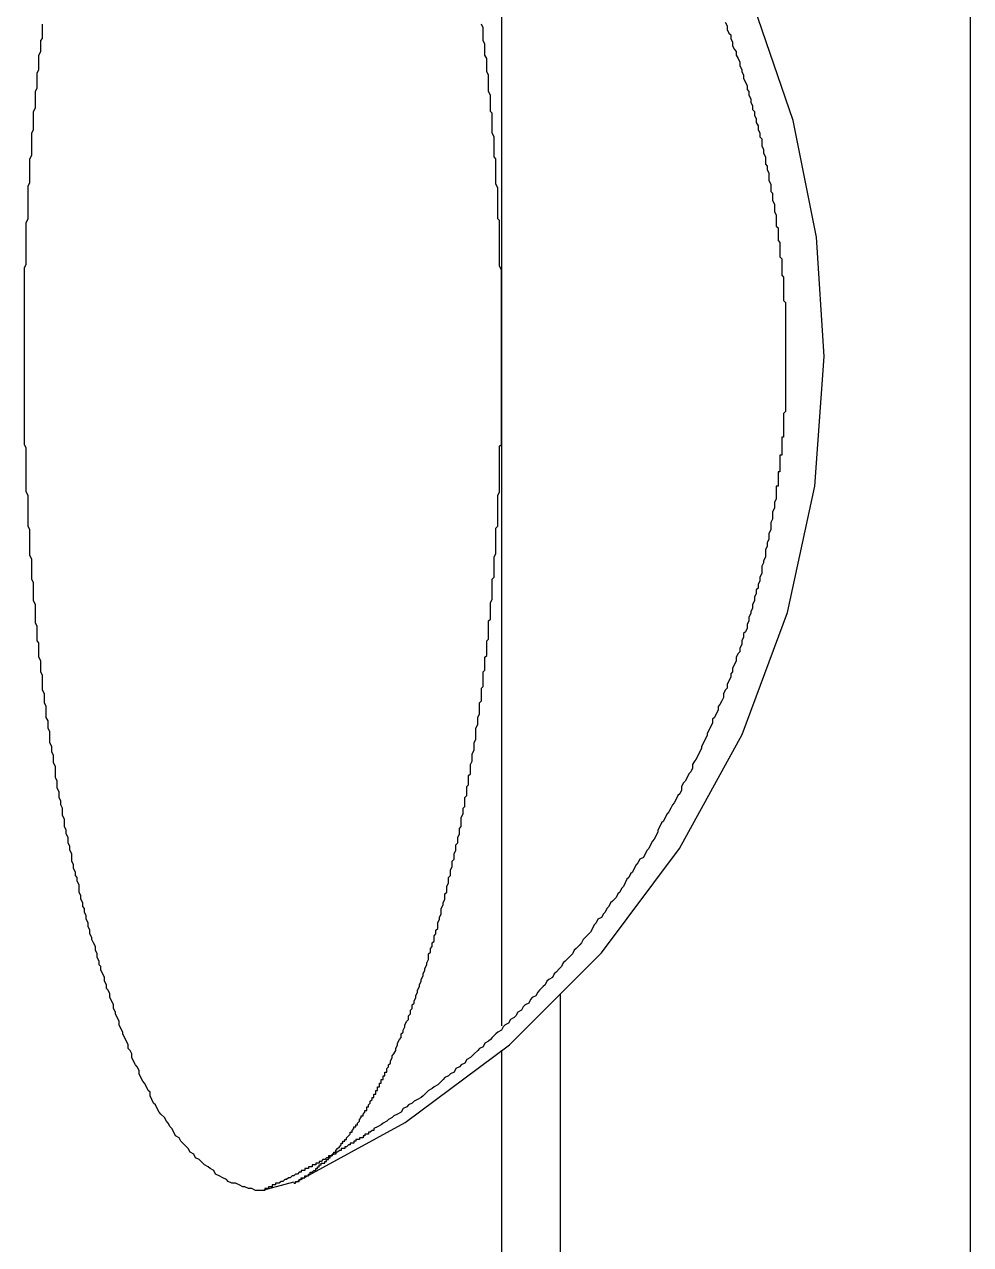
# Paper-space layout '2 DOOR PANEL LAYOUT - A1 Sheet' of a CAD drawing. Extents: x 50 to 825, y 22 to 486.
# Drawn here: x 423.4556 to 423.5232, y 322.8494 to 322.9367 of the extents above; entities that cross this region are included whole.
import ezdxf

# ---------------------------------------------------------------- set-up
doc = ezdxf.new("R2010")
doc.units = 0
doc.layers.add('N-EQPM', color=3, linetype='Continuous', lineweight=25)

psp = doc.layouts.new('2 DOOR PANEL LAYOUT - A1 Sheet')

# ---------------------------------------------------------------- linework, layer by layer
at = {"layer": 'N-EQPM', "linetype": 'Continuous'}
for p, q in [((423.523234, 322.808846), (423.523234, 323.017074)), ((423.489733, 322.865094), (423.489733, 322.960827)), ((423.512772, 322.91296), (423.512209, 322.921499)), ((423.512109, 322.903702), (423.512772, 322.91296)), ((423.493902, 322.867377), (423.493902, 322.808846)), ((423.489746, 322.355951), (423.489733, 322.863349)), ((423.474868, 322.85384), (423.482821, 322.858188)), ((423.472638, 322.85333), (423.474864, 322.853945))]:
    psp.add_line(p, q, dxfattribs=at)
for points in [[(423.512209, 322.921499), (423.51054, 322.929854), (423.507796, 322.937914), (423.504026, 322.94554), (423.499301, 322.952599), (423.493699, 322.958981), (423.487326, 322.964569), (423.480274, 322.969284)], [(423.482821, 322.858188), (423.490263, 322.863745), (423.496853, 322.870324), (423.502435, 322.877774), (423.506896, 322.885941), (423.510141, 322.894647), (423.512109, 322.903702)]]:
    psp.add_lwpolyline(points, dxfattribs=at)
at = {"layer": 'N-EQPM'}
for points in [[(423.455595, 322.912925, 0), (423.455595, 322.913185, 0), (423.455595, 322.913446, 0), (423.455595, 322.913706, 0), (423.455595, 322.913966, 0), (423.455595, 322.914226, 0), (423.455595, 322.914487, 0), (423.455595, 322.914747, 0), (423.455595, 322.915007, 0), (423.455595, 322.915268, 0), (423.455595, 322.915528, 0), (423.455595, 322.915788, 0), (423.455595, 322.916048, 0), (423.455595, 322.916309, 0), (423.455595, 322.916569, 0), (423.455595, 322.916829, 0), (423.455595, 322.916959, 0), (423.455595, 322.91722, 0), (423.455595, 322.91748, 0), (423.455595, 322.91774, 0), (423.455595, 322.918001, 0), (423.455595, 322.918261, 0), (423.455595, 322.918521, 0), (423.455595, 322.918781, 0), (423.455595, 322.919042, 0), (423.455595, 322.919302, 0), (423.455725, 322.919562, 0), (423.455725, 322.919823, 0), (423.455725, 322.920083, 0), (423.455725, 322.920343, 0), (423.455725, 322.920603, 0), (423.455725, 322.920864, 0), (423.455725, 322.921124, 0), (423.455725, 322.921384, 0), (423.455725, 322.921645, 0), (423.455725, 322.921905, 0), (423.455725, 322.922035, 0), (423.455725, 322.922295, 0), (423.455725, 322.922556, 0), (423.455856, 322.922816, 0), (423.455856, 322.923076, 0), (423.455856, 322.923336, 0), (423.455856, 322.923597, 0), (423.455856, 322.923857, 0), (423.455856, 322.924117, 0), (423.455856, 322.924378, 0), (423.455856, 322.924638, 0), (423.455856, 322.924898, 0), (423.455856, 322.925158, 0), (423.455986, 322.925419, 0), (423.455986, 322.925679, 0), (423.455986, 322.925939, 0), (423.455986, 322.9262, 0), (423.455986, 322.92646, 0), (423.455986, 322.92672, 0), (423.455986, 322.92685, 0), (423.455986, 322.927111, 0), (423.456116, 322.927371, 0), (423.456116, 322.927631, 0), (423.456116, 322.927891, 0), (423.456116, 322.928152, 0), (423.456116, 322.928412, 0), (423.456116, 322.928672, 0), (423.456116, 322.928933, 0), (423.456246, 322.929193, 0), (423.456246, 322.929453, 0), (423.456246, 322.929713, 0), (423.456246, 322.929974, 0), (423.456246, 322.930234, 0), (423.456246, 322.930494, 0), (423.456376, 322.930754, 0), (423.456376, 322.931015, 0), (423.456376, 322.931275, 0), (423.456376, 322.931405, 0), (423.456376, 322.931665, 0), (423.456376, 322.931926, 0), (423.456506, 322.932186, 0), (423.456506, 322.932446, 0), (423.456506, 322.932707, 0), (423.456506, 322.932967, 0), (423.456506, 322.933227, 0), (423.456636, 322.933487, 0), (423.456636, 322.933748, 0), (423.456636, 322.934008, 0), (423.456636, 322.934268, 0), (423.456636, 322.934529, 0), (423.456767, 322.934789, 0), (423.456767, 322.935049, 0), (423.456767, 322.935309, 0), (423.456767, 322.93557, 0), (423.456897, 322.9357, 0), (423.456897, 322.93596, 0), (423.456897, 322.93622, 0), (423.456897, 322.936481, 0), (423.456897, 322.936741, 0)], [(423.489693, 322.912925, 0), (423.489693, 322.913185, 0), (423.489693, 322.913315, 0), (423.489693, 322.913576, 0), (423.489693, 322.913706, 0), (423.489693, 322.913966, 0), (423.489693, 322.914226, 0), (423.489693, 322.914357, 0), (423.489693, 322.914617, 0), (423.489693, 322.914747, 0), (423.489693, 322.915007, 0), (423.489693, 322.915137, 0), (423.489693, 322.915398, 0), (423.489693, 322.915528, 0), (423.489693, 322.915788, 0), (423.489693, 322.916048, 0), (423.489693, 322.916179, 0), (423.489693, 322.916439, 0), (423.489693, 322.916569, 0), (423.489693, 322.916829, 0), (423.489693, 322.916959, 0), (423.489693, 322.91722, 0), (423.489693, 322.91735, 0), (423.489693, 322.91761, 0), (423.489693, 322.91787, 0), (423.489693, 322.918001, 0), (423.489693, 322.918261, 0), (423.489693, 322.918391, 0), (423.489693, 322.918651, 0), (423.489693, 322.918781, 0), (423.489693, 322.919042, 0), (423.489693, 322.919172, 0), (423.489562, 322.919432, 0), (423.489562, 322.919562, 0), (423.489562, 322.919823, 0), (423.489562, 322.920083, 0), (423.489562, 322.920213, 0), (423.489562, 322.920473, 0), (423.489562, 322.920603, 0), (423.489562, 322.920864, 0), (423.489562, 322.920994, 0), (423.489562, 322.921254, 0), (423.489562, 322.921384, 0), (423.489562, 322.921645, 0), (423.489562, 322.921905, 0), (423.489562, 322.922035, 0), (423.489562, 322.922295, 0), (423.489562, 322.922425, 0), (423.489562, 322.922686, 0), (423.489432, 322.922816, 0), (423.489432, 322.923076, 0), (423.489432, 322.923206, 0), (423.489432, 322.923467, 0), (423.489432, 322.923597, 0), (423.489432, 322.923857, 0), (423.489432, 322.924117, 0), (423.489432, 322.924247, 0), (423.489432, 322.924508, 0), (423.489432, 322.924638, 0), (423.489432, 322.924898, 0), (423.489432, 322.925028, 0), (423.489302, 322.925289, 0), (423.489302, 322.925419, 0), (423.489302, 322.925679, 0), (423.489302, 322.925939, 0), (423.489302, 322.926069, 0), (423.489302, 322.92633, 0), (423.489302, 322.92646, 0), (423.489302, 322.92672, 0), (423.489302, 322.92685, 0), (423.489302, 322.927111, 0), (423.489172, 322.927241, 0), (423.489172, 322.927501, 0), (423.489172, 322.927631, 0), (423.489172, 322.927891, 0), (423.489172, 322.928152, 0), (423.489172, 322.928282, 0), (423.489172, 322.928542, 0), (423.489172, 322.928672, 0), (423.489042, 322.928933, 0), (423.489042, 322.929063, 0), (423.489042, 322.929323, 0), (423.489042, 322.929453, 0), (423.489042, 322.929713, 0), (423.489042, 322.929844, 0), (423.489042, 322.930104, 0), (423.489042, 322.930364, 0), (423.488912, 322.930494, 0), (423.488912, 322.930754, 0), (423.488912, 322.930885, 0), (423.488912, 322.931145, 0), (423.488912, 322.931275, 0), (423.488912, 322.931535, 0), (423.488912, 322.931665, 0), (423.488782, 322.931926, 0), (423.488782, 322.932056, 0), (423.488782, 322.932316, 0), (423.488782, 322.932576, 0), (423.488782, 322.932707, 0), (423.488782, 322.932967, 0), (423.488782, 322.933097, 0), (423.488651, 322.933357, 0), (423.488651, 322.933487, 0), (423.488651, 322.933748, 0), (423.488651, 322.933878, 0), (423.488651, 322.934138, 0), (423.488651, 322.934268, 0), (423.488521, 322.934529, 0), (423.488521, 322.934789, 0), (423.488521, 322.934919, 0), (423.488521, 322.935179, 0), (423.488521, 322.935309, 0), (423.488391, 322.93557, 0), (423.488391, 322.9357, 0), (423.488391, 322.93596, 0), (423.488391, 322.93609, 0), (423.488391, 322.936351, 0), (423.488391, 322.936481, 0), (423.488261, 322.936741, 0)], [(423.5057, 322.936871, 0), (423.50583, 322.936611, 0), (423.50583, 322.936351, 0), (423.50596, 322.93609, 0), (423.50609, 322.93596, 0), (423.50609, 322.9357, 0), (423.506221, 322.93544, 0), (423.506221, 322.935179, 0), (423.506351, 322.934919, 0), (423.506481, 322.934789, 0), (423.506481, 322.934529, 0), (423.506611, 322.934268, 0), (423.506741, 322.934008, 0), (423.506741, 322.933748, 0), (423.506871, 322.933487, 0), (423.506871, 322.933357, 0), (423.507001, 322.933097, 0), (423.507001, 322.932837, 0), (423.507132, 322.932576, 0), (423.507262, 322.932316, 0), (423.507262, 322.932056, 0), (423.507392, 322.931926, 0), (423.507392, 322.931665, 0), (423.507522, 322.931405, 0), (423.507522, 322.931145, 0), (423.507652, 322.930885, 0), (423.507652, 322.930624, 0), (423.507782, 322.930494, 0), (423.507782, 322.930234, 0), (423.507912, 322.929974, 0), (423.507912, 322.929713, 0), (423.508043, 322.929453, 0), (423.508043, 322.929193, 0), (423.508173, 322.928933, 0), (423.508173, 322.928672, 0), (423.508303, 322.928542, 0), (423.508303, 322.928282, 0), (423.508303, 322.928022, 0), (423.508433, 322.927761, 0), (423.508433, 322.927501, 0), (423.508563, 322.927241, 0), (423.508563, 322.92698, 0), (423.508563, 322.92672, 0), (423.508693, 322.92659, 0), (423.508693, 322.92633, 0), (423.508823, 322.926069, 0), (423.508823, 322.925809, 0), (423.508823, 322.925549, 0), (423.508954, 322.925289, 0), (423.508954, 322.925028, 0), (423.508954, 322.924768, 0), (423.509084, 322.924638, 0), (423.509084, 322.924378, 0), (423.509084, 322.924117, 0), (423.509214, 322.923857, 0), (423.509214, 322.923597, 0), (423.509214, 322.923336, 0), (423.509344, 322.923076, 0), (423.509344, 322.922816, 0), (423.509344, 322.922556, 0), (423.509344, 322.922295, 0)], [(423.509344, 322.922295, 0), (423.509344, 322.922295, 0), (423.509474, 322.922165, 0), (423.509474, 322.922165, 0), (423.509474, 322.922035, 0), (423.509474, 322.922035, 0), (423.509474, 322.921905, 0), (423.509474, 322.921905, 0), (423.509474, 322.921775, 0), (423.509474, 322.921645, 0), (423.509474, 322.921645, 0), (423.509474, 322.921514, 0), (423.509474, 322.921514, 0), (423.509474, 322.921384, 0), (423.509474, 322.921384, 0), (423.509474, 322.921254, 0), (423.509604, 322.921124, 0), (423.509604, 322.921124, 0), (423.509604, 322.920994, 0), (423.509604, 322.920994, 0), (423.509604, 322.920864, 0), (423.509604, 322.920864, 0), (423.509604, 322.920734, 0), (423.509604, 322.920603, 0), (423.509604, 322.920603, 0), (423.509604, 322.920473, 0), (423.509604, 322.920473, 0), (423.509604, 322.920343, 0), (423.509604, 322.920343, 0), (423.509604, 322.920213, 0), (423.509604, 322.920083, 0), (423.509604, 322.920083, 0), (423.509734, 322.919953, 0), (423.509734, 322.919953, 0), (423.509734, 322.919823, 0), (423.509734, 322.919823, 0), (423.509734, 322.919692, 0), (423.509734, 322.919692, 0), (423.509734, 322.919562, 0), (423.509734, 322.919432, 0), (423.509734, 322.919432, 0), (423.509734, 322.919302, 0), (423.509734, 322.919302, 0), (423.509734, 322.919172, 0), (423.509734, 322.919172, 0), (423.509734, 322.919042, 0), (423.509734, 322.918912, 0), (423.509734, 322.918912, 0), (423.509734, 322.918781, 0), (423.509734, 322.918781, 0), (423.509865, 322.918651, 0), (423.509865, 322.918651, 0), (423.509865, 322.918521, 0), (423.509865, 322.918391, 0), (423.509865, 322.918391, 0), (423.509865, 322.918261, 0), (423.509865, 322.918261, 0), (423.509865, 322.918131, 0), (423.509865, 322.918131, 0), (423.509865, 322.918001, 0), (423.509865, 322.91787, 0), (423.509865, 322.91787, 0), (423.509865, 322.91774, 0), (423.509865, 322.91774, 0), (423.509865, 322.91761, 0), (423.509865, 322.91761, 0), (423.509865, 322.91748, 0), (423.509865, 322.91735, 0), (423.509865, 322.91735, 0), (423.509865, 322.91722, 0), (423.509865, 322.91722, 0), (423.509865, 322.91709, 0), (423.509865, 322.91709, 0), (423.509865, 322.916959, 0), (423.509995, 322.916829, 0), (423.509995, 322.916829, 0), (423.509995, 322.916699, 0), (423.509995, 322.916699, 0), (423.509995, 322.916569, 0), (423.509995, 322.916569, 0), (423.509995, 322.916439, 0), (423.509995, 322.916309, 0), (423.509995, 322.916309, 0), (423.509995, 322.916179, 0), (423.509995, 322.916179, 0), (423.509995, 322.916048, 0), (423.509995, 322.916048, 0), (423.509995, 322.915918, 0), (423.509995, 322.915918, 0), (423.509995, 322.915788, 0), (423.509995, 322.915658, 0), (423.509995, 322.915658, 0), (423.509995, 322.915528, 0), (423.509995, 322.915528, 0), (423.509995, 322.915398, 0), (423.509995, 322.915398, 0), (423.509995, 322.915268, 0), (423.509995, 322.915137, 0), (423.509995, 322.915137, 0), (423.509995, 322.915007, 0), (423.509995, 322.915007, 0), (423.509995, 322.914877, 0), (423.509995, 322.914877, 0), (423.509995, 322.914747, 0), (423.509995, 322.914617, 0), (423.509995, 322.914617, 0), (423.509995, 322.914487, 0), (423.509995, 322.914487, 0), (423.509995, 322.914357, 0), (423.509995, 322.914357, 0), (423.509995, 322.914226, 0), (423.509995, 322.914096, 0), (423.509995, 322.914096, 0), (423.509995, 322.913966, 0), (423.509995, 322.913966, 0), (423.509995, 322.913836, 0), (423.509995, 322.913836, 0), (423.509995, 322.913706, 0), (423.509995, 322.913576, 0), (423.509995, 322.913576, 0), (423.509995, 322.913446, 0), (423.509995, 322.913446, 0), (423.509995, 322.913315, 0), (423.509995, 322.913315, 0), (423.509995, 322.913185, 0), (423.509995, 322.913055, 0), (423.509995, 322.913055, 0), (423.509995, 322.912925, 0)], [(423.472644, 322.85332, 0), (423.472384, 322.85332, 0), (423.472123, 322.85332, 0), (423.471863, 322.85345, 0), (423.471603, 322.85345, 0), (423.471342, 322.85358, 0), (423.471212, 322.85358, 0), (423.470952, 322.85371, 0), (423.470692, 322.85384, 0), (423.470431, 322.85384, 0), (423.470171, 322.853971, 0), (423.470041, 322.854101, 0), (423.469781, 322.854231, 0), (423.46952, 322.854361, 0), (423.46926, 322.854491, 0), (423.46913, 322.854751, 0), (423.46887, 322.854882, 0), (423.46874, 322.855012, 0), (423.468479, 322.855142, 0), (423.468219, 322.855402, 0), (423.468089, 322.855532, 0), (423.467829, 322.855662, 0), (423.467699, 322.855923, 0), (423.467438, 322.856053, 0), (423.467308, 322.856313, 0), (423.467178, 322.856443, 0), (423.466918, 322.856704, 0), (423.466788, 322.856834, 0), (423.466657, 322.857094, 0), (423.466397, 322.857224, 0), (423.466267, 322.857484, 0), (423.466137, 322.857745, 0), (423.466007, 322.857875, 0), (423.465877, 322.858135, 0), (423.465746, 322.858265, 0), (423.465616, 322.858526, 0), (423.465356, 322.858786, 0), (423.465226, 322.858916, 0), (423.465096, 322.859176, 0), (423.464966, 322.859437, 0), (423.464835, 322.859567, 0), (423.464705, 322.859827, 0), (423.464575, 322.860087, 0), (423.464575, 322.860348, 0), (423.464445, 322.860478, 0), (423.464315, 322.860738, 0), (423.464185, 322.860998, 0), (423.464055, 322.861128, 0), (423.463924, 322.861389, 0), (423.463794, 322.861649, 0), (423.463794, 322.861909, 0), (423.463664, 322.86217, 0), (423.463534, 322.8623, 0), (423.463404, 322.86256, 0), (423.463274, 322.86282, 0), (423.463274, 322.86308, 0), (423.463144, 322.863341, 0), (423.463013, 322.863471, 0), (423.463013, 322.863731, 0), (423.462883, 322.863991, 0), (423.462753, 322.864252, 0), (423.462623, 322.864512, 0), (423.462623, 322.864642, 0), (423.462493, 322.864902, 0), (423.462363, 322.865163, 0), (423.462363, 322.865423, 0), (423.462233, 322.865683, 0), (423.462102, 322.865944, 0), (423.462102, 322.866074, 0), (423.461972, 322.866334, 0), (423.461972, 322.866594, 0), (423.461842, 322.866855, 0), (423.461712, 322.867115, 0), (423.461712, 322.867375, 0), (423.461582, 322.867635, 0), (423.461452, 322.867766, 0), (423.461452, 322.868026, 0), (423.461322, 322.868286, 0), (423.461322, 322.868546, 0), (423.461191, 322.868807, 0), (423.461061, 322.869067, 0), (423.461061, 322.869327, 0), (423.460931, 322.869457, 0), (423.460931, 322.869718, 0), (423.460801, 322.869978, 0), (423.460801, 322.870238, 0), (423.460671, 322.870499, 0), (423.460671, 322.870759, 0), (423.460541, 322.871019, 0), (423.460411, 322.871279, 0), (423.460411, 322.87141, 0), (423.46028, 322.87167, 0), (423.46028, 322.87193, 0), (423.46015, 322.87219, 0), (423.46015, 322.872451, 0), (423.46002, 322.872711, 0), (423.46002, 322.872971, 0), (423.45989, 322.873232, 0), (423.45989, 322.873492, 0), (423.45976, 322.873622, 0), (423.45976, 322.873882, 0), (423.45963, 322.874143, 0), (423.45963, 322.874403, 0), (423.4595, 322.874663, 0), (423.4595, 322.874923, 0), (423.4595, 322.875184, 0), (423.459369, 322.875444, 0), (423.459369, 322.875704, 0), (423.459239, 322.875834, 0), (423.459239, 322.876095, 0), (423.459109, 322.876355, 0), (423.459109, 322.876615, 0), (423.458979, 322.876876, 0), (423.458979, 322.877136, 0), (423.458979, 322.877396, 0), (423.458849, 322.877656, 0), (423.458849, 322.877917, 0), (423.458719, 322.878177, 0), (423.458719, 322.878437, 0), (423.458719, 322.878567, 0), (423.458589, 322.878828, 0), (423.458589, 322.879088, 0), (423.458458, 322.879348, 0), (423.458458, 322.879609, 0), (423.458458, 322.879869, 0), (423.458328, 322.880129, 0), (423.458328, 322.880389, 0), (423.458328, 322.88065, 0), (423.458198, 322.88091, 0), (423.458198, 322.88117, 0), (423.458068, 322.881431, 0), (423.458068, 322.881561, 0), (423.458068, 322.881821, 0), (423.457938, 322.882081, 0), (423.457938, 322.882342, 0), (423.457938, 322.882602, 0), (423.457808, 322.882862, 0), (423.457808, 322.883122, 0), (423.457808, 322.883383, 0), (423.457808, 322.883643, 0), (423.457678, 322.883903, 0), (423.457678, 322.884164, 0), (423.457678, 322.884424, 0), (423.457547, 322.884684, 0), (423.457547, 322.884814, 0), (423.457547, 322.885075, 0), (423.457417, 322.885335, 0), (423.457417, 322.885595, 0), (423.457417, 322.885855, 0), (423.457417, 322.886116, 0), (423.457287, 322.886376, 0), (423.457287, 322.886636, 0), (423.457287, 322.886897, 0), (423.457157, 322.887157, 0), (423.457157, 322.887417, 0), (423.457157, 322.887677, 0), (423.457157, 322.887938, 0), (423.457027, 322.888198, 0), (423.457027, 322.888328, 0), (423.457027, 322.888588, 0), (423.457027, 322.888849, 0), (423.456897, 322.889109, 0), (423.456897, 322.889369, 0), (423.456897, 322.88963, 0), (423.456897, 322.88989, 0), (423.456897, 322.89015, 0), (423.456767, 322.89041, 0), (423.456767, 322.890671, 0), (423.456767, 322.890931, 0), (423.456767, 322.891191, 0), (423.456636, 322.891452, 0), (423.456636, 322.891712, 0), (423.456636, 322.891972, 0), (423.456636, 322.892232, 0), (423.456636, 322.892493, 0), (423.456506, 322.892623, 0), (423.456506, 322.892883, 0), (423.456506, 322.893143, 0), (423.456506, 322.893404, 0), (423.456506, 322.893664, 0), (423.456376, 322.893924, 0), (423.456376, 322.894185, 0), (423.456376, 322.894445, 0), (423.456376, 322.894705, 0), (423.456376, 322.894965, 0), (423.456376, 322.895226, 0), (423.456246, 322.895486, 0), (423.456246, 322.895746, 0), (423.456246, 322.896007, 0), (423.456246, 322.896267, 0), (423.456246, 322.896527, 0), (423.456246, 322.896787, 0), (423.456116, 322.897048, 0), (423.456116, 322.897178, 0), (423.456116, 322.897438, 0), (423.456116, 322.897698, 0), (423.456116, 322.897959, 0), (423.456116, 322.898219, 0), (423.456116, 322.898479, 0), (423.455986, 322.898739, 0), (423.455986, 322.899, 0), (423.455986, 322.89926, 0), (423.455986, 322.89952, 0), (423.455986, 322.899781, 0), (423.455986, 322.900041, 0), (423.455986, 322.900301, 0), (423.455986, 322.900561, 0), (423.455856, 322.900822, 0), (423.455856, 322.901082, 0), (423.455856, 322.901342, 0), (423.455856, 322.901603, 0), (423.455856, 322.901733, 0), (423.455856, 322.901993, 0), (423.455856, 322.902253, 0), (423.455856, 322.902514, 0), (423.455856, 322.902774, 0), (423.455856, 322.903034, 0), (423.455725, 322.903294, 0), (423.455725, 322.903555, 0), (423.455725, 322.903815, 0), (423.455725, 322.904075, 0), (423.455725, 322.904336, 0), (423.455725, 322.904596, 0), (423.455725, 322.904856, 0), (423.455725, 322.905116, 0), (423.455725, 322.905377, 0), (423.455725, 322.905637, 0), (423.455725, 322.905897, 0), (423.455725, 322.906158, 0), (423.455725, 322.906418, 0), (423.455595, 322.906678, 0), (423.455595, 322.906808, 0), (423.455595, 322.907069, 0), (423.455595, 322.907329, 0), (423.455595, 322.907589, 0), (423.455595, 322.907849, 0), (423.455595, 322.90811, 0), (423.455595, 322.90837, 0), (423.455595, 322.90863, 0), (423.455595, 322.908891, 0), (423.455595, 322.909151, 0), (423.455595, 322.909411, 0), (423.455595, 322.909671, 0), (423.455595, 322.909932, 0), (423.455595, 322.910192, 0), (423.455595, 322.910452, 0), (423.455595, 322.910713, 0), (423.455595, 322.910973, 0), (423.455595, 322.911233, 0), (423.455595, 322.911493, 0), (423.455595, 322.911754, 0), (423.455595, 322.911884, 0), (423.455595, 322.912144, 0), (423.455595, 322.912404, 0), (423.455595, 322.912665, 0), (423.455595, 322.912925, 0)], [(423.481754, 322.86243, 0), (423.481754, 322.86256, 0), (423.481884, 322.86282, 0), (423.481884, 322.86295, 0), (423.482014, 322.86308, 0), (423.482144, 322.863341, 0), (423.482144, 322.863471, 0), (423.482274, 322.863731, 0), (423.482274, 322.863861, 0), (423.482405, 322.864122, 0), (423.482535, 322.864252, 0), (423.482535, 322.864512, 0), (423.482665, 322.864642, 0), (423.482665, 322.864772, 0), (423.482795, 322.865033, 0), (423.482795, 322.865163, 0), (423.482925, 322.865423, 0), (423.483055, 322.865553, 0), (423.483055, 322.865813, 0), (423.483185, 322.865944, 0), (423.483185, 322.866204, 0), (423.483316, 322.866334, 0), (423.483316, 322.866594, 0), (423.483446, 322.866724, 0), (423.483446, 322.866855, 0), (423.483576, 322.867115, 0), (423.483576, 322.867245, 0), (423.483706, 322.867505, 0), (423.483706, 322.867635, 0), (423.483836, 322.867896, 0), (423.483836, 322.868026, 0), (423.483966, 322.868286, 0), (423.483966, 322.868416, 0), (423.484096, 322.868677, 0), (423.484096, 322.868807, 0), (423.484227, 322.869067, 0), (423.484227, 322.869197, 0), (423.484357, 322.869457, 0), (423.484357, 322.869588, 0), (423.484487, 322.869848, 0), (423.484487, 322.869978, 0), (423.484487, 322.870238, 0), (423.484617, 322.870368, 0), (423.484617, 322.870629, 0), (423.484747, 322.870759, 0), (423.484747, 322.871019, 0), (423.484877, 322.871149, 0), (423.484877, 322.87141, 0), (423.484877, 322.87154, 0), (423.485007, 322.87167, 0), (423.485007, 322.87193, 0), (423.485138, 322.87206, 0), (423.485138, 322.872321, 0), (423.485138, 322.872451, 0), (423.485268, 322.872711, 0), (423.485268, 322.872841, 0), (423.485398, 322.873101, 0), (423.485398, 322.873232, 0), (423.485398, 322.873492, 0), (423.485528, 322.873752, 0), (423.485528, 322.873882, 0), (423.485658, 322.874143, 0), (423.485658, 322.874273, 0), (423.485658, 322.874533, 0), (423.485788, 322.874663, 0), (423.485788, 322.874923, 0), (423.485788, 322.875054, 0), (423.485918, 322.875314, 0), (423.485918, 322.875444, 0), (423.485918, 322.875704, 0), (423.486049, 322.875834, 0), (423.486049, 322.876095, 0), (423.486049, 322.876225, 0), (423.486179, 322.876485, 0), (423.486179, 322.876615, 0), (423.486179, 322.876876, 0), (423.486309, 322.877006, 0), (423.486309, 322.877266, 0), (423.486309, 322.877396, 0), (423.486439, 322.877656, 0), (423.486439, 322.877787, 0), (423.486439, 322.878047, 0), (423.486569, 322.878177, 0), (423.486569, 322.878437, 0), (423.486569, 322.878567, 0), (423.486699, 322.878828, 0), (423.486699, 322.878958, 0), (423.486699, 322.879218, 0), (423.486829, 322.879348, 0), (423.486829, 322.879609, 0), (423.486829, 322.879869, 0), (423.486829, 322.879999, 0), (423.48696, 322.880259, 0), (423.48696, 322.880389, 0), (423.48696, 322.88065, 0), (423.48709, 322.88078, 0), (423.48709, 322.88104, 0), (423.48709, 322.88117, 0), (423.48709, 322.881431, 0), (423.48722, 322.881561, 0), (423.48722, 322.881821, 0), (423.48722, 322.881951, 0), (423.48722, 322.882211, 0), (423.48735, 322.882342, 0), (423.48735, 322.882602, 0), (423.48735, 322.882732, 0), (423.48735, 322.882992, 0), (423.48748, 322.883122, 0), (423.48748, 322.883383, 0), (423.48748, 322.883643, 0), (423.48748, 322.883773, 0), (423.48761, 322.884033, 0), (423.48761, 322.884164, 0), (423.48761, 322.884424, 0), (423.48761, 322.884554, 0), (423.48774, 322.884814, 0), (423.48774, 322.884944, 0), (423.48774, 322.885205, 0), (423.48774, 322.885335, 0), (423.487871, 322.885595, 0), (423.487871, 322.885725, 0), (423.487871, 322.885986, 0), (423.487871, 322.886246, 0), (423.487871, 322.886376, 0), (423.488001, 322.886636, 0), (423.488001, 322.886766, 0), (423.488001, 322.887027, 0), (423.488001, 322.887157, 0), (423.488131, 322.887417, 0), (423.488131, 322.887547, 0), (423.488131, 322.887808, 0), (423.488131, 322.887938, 0), (423.488131, 322.888198, 0), (423.488261, 322.888328, 0), (423.488261, 322.888588, 0), (423.488261, 322.888719, 0), (423.488261, 322.888979, 0), (423.488261, 322.889239, 0), (423.488391, 322.889369, 0), (423.488391, 322.88963, 0), (423.488391, 322.88976, 0), (423.488391, 322.89002, 0), (423.488391, 322.89015, 0), (423.488391, 322.89041, 0), (423.488521, 322.890541, 0), (423.488521, 322.890801, 0), (423.488521, 322.890931, 0), (423.488521, 322.891191, 0), (423.488521, 322.891452, 0), (423.488651, 322.891582, 0), (423.488651, 322.891842, 0), (423.488651, 322.891972, 0), (423.488651, 322.892232, 0), (423.488651, 322.892363, 0), (423.488651, 322.892623, 0), (423.488782, 322.892753, 0), (423.488782, 322.893013, 0), (423.488782, 322.893143, 0), (423.488782, 322.893404, 0), (423.488782, 322.893664, 0), (423.488782, 322.893794, 0), (423.488782, 322.894054, 0), (423.488912, 322.894185, 0), (423.488912, 322.894445, 0), (423.488912, 322.894575, 0), (423.488912, 322.894835, 0), (423.488912, 322.894965, 0), (423.488912, 322.895226, 0), (423.488912, 322.895356, 0), (423.489042, 322.895616, 0), (423.489042, 322.895876, 0), (423.489042, 322.896007, 0), (423.489042, 322.896267, 0), (423.489042, 322.896397, 0), (423.489042, 322.896657, 0), (423.489042, 322.896787, 0), (423.489042, 322.897048, 0), (423.489172, 322.897178, 0), (423.489172, 322.897438, 0), (423.489172, 322.897568, 0), (423.489172, 322.897828, 0), (423.489172, 322.898089, 0), (423.489172, 322.898219, 0), (423.489172, 322.898479, 0), (423.489172, 322.898609, 0), (423.489302, 322.89887, 0), (423.489302, 322.899, 0), (423.489302, 322.89926, 0), (423.489302, 322.89939, 0), (423.489302, 322.89965, 0), (423.489302, 322.899781, 0), (423.489302, 322.900041, 0), (423.489302, 322.900301, 0), (423.489302, 322.900431, 0), (423.489302, 322.900692, 0), (423.489432, 322.900822, 0), (423.489432, 322.901082, 0), (423.489432, 322.901212, 0), (423.489432, 322.901472, 0), (423.489432, 322.901603, 0), (423.489432, 322.901863, 0), (423.489432, 322.902123, 0), (423.489432, 322.902253, 0), (423.489432, 322.902514, 0), (423.489432, 322.902644, 0), (423.489432, 322.902904, 0), (423.489432, 322.903034, 0), (423.489562, 322.903294, 0), (423.489562, 322.903425, 0), (423.489562, 322.903685, 0), (423.489562, 322.903815, 0), (423.489562, 322.904075, 0), (423.489562, 322.904336, 0), (423.489562, 322.904466, 0), (423.489562, 322.904726, 0), (423.489562, 322.904856, 0), (423.489562, 322.905116, 0), (423.489562, 322.905247, 0), (423.489562, 322.905507, 0), (423.489562, 322.905637, 0), (423.489562, 322.905897, 0), (423.489562, 322.906158, 0), (423.489562, 322.906288, 0), (423.489562, 322.906548, 0), (423.489693, 322.906678, 0), (423.489693, 322.906938, 0), (423.489693, 322.907069, 0), (423.489693, 322.907329, 0), (423.489693, 322.907459, 0), (423.489693, 322.907719, 0), (423.489693, 322.907849, 0), (423.489693, 322.90811, 0), (423.489693, 322.90837, 0), (423.489693, 322.9085, 0), (423.489693, 322.90876, 0), (423.489693, 322.908891, 0), (423.489693, 322.909151, 0), (423.489693, 322.909281, 0), (423.489693, 322.909541, 0), (423.489693, 322.909671, 0), (423.489693, 322.909932, 0), (423.489693, 322.910192, 0), (423.489693, 322.910322, 0), (423.489693, 322.910582, 0), (423.489693, 322.910713, 0), (423.489693, 322.910973, 0), (423.489693, 322.911103, 0), (423.489693, 322.911363, 0), (423.489693, 322.911493, 0), (423.489693, 322.911754, 0), (423.489693, 322.912014, 0), (423.489693, 322.912144, 0), (423.489693, 322.912404, 0), (423.489693, 322.912535, 0), (423.489693, 322.912795, 0), (423.489693, 322.912925, 0)], [(423.509995, 322.912925, 0), (423.509995, 322.912925, 0), (423.509995, 322.912795, 0), (423.509995, 322.912795, 0), (423.509995, 322.912665, 0), (423.509995, 322.912535, 0), (423.509995, 322.912535, 0), (423.509995, 322.912404, 0), (423.509995, 322.912404, 0), (423.509995, 322.912274, 0), (423.509995, 322.912274, 0), (423.509995, 322.912144, 0), (423.509995, 322.912014, 0), (423.509995, 322.912014, 0), (423.509995, 322.911884, 0), (423.509995, 322.911884, 0), (423.509995, 322.911754, 0), (423.509995, 322.911754, 0), (423.509995, 322.911624, 0), (423.509995, 322.911493, 0), (423.509995, 322.911493, 0), (423.509995, 322.911363, 0), (423.509995, 322.911363, 0), (423.509995, 322.911233, 0), (423.509995, 322.911233, 0), (423.509995, 322.911103, 0), (423.509995, 322.910973, 0), (423.509995, 322.910973, 0), (423.509995, 322.910843, 0), (423.509995, 322.910843, 0), (423.509995, 322.910713, 0), (423.509995, 322.910713, 0), (423.509995, 322.910582, 0), (423.509995, 322.910452, 0), (423.509995, 322.910452, 0), (423.509995, 322.910322, 0), (423.509995, 322.910322, 0), (423.509995, 322.910192, 0), (423.509995, 322.910192, 0), (423.509995, 322.910062, 0), (423.509995, 322.909932, 0), (423.509995, 322.909932, 0), (423.509995, 322.909802, 0), (423.509995, 322.909802, 0), (423.509995, 322.909671, 0), (423.509995, 322.909671, 0), (423.509995, 322.909541, 0), (423.509995, 322.909411, 0), (423.509995, 322.909411, 0), (423.509995, 322.909281, 0), (423.509995, 322.909281, 0), (423.509995, 322.909151, 0), (423.509995, 322.909151, 0), (423.509995, 322.909021, 0), (423.509865, 322.908891, 0), (423.509865, 322.908891, 0), (423.509865, 322.90876, 0), (423.509865, 322.90876, 0), (423.509865, 322.90863, 0), (423.509865, 322.90863, 0), (423.509865, 322.9085, 0), (423.509865, 322.9085, 0), (423.509865, 322.90837, 0), (423.509865, 322.90824, 0), (423.509865, 322.90824, 0), (423.509865, 322.90811, 0), (423.509865, 322.90811, 0), (423.509865, 322.90798, 0), (423.509865, 322.90798, 0), (423.509865, 322.907849, 0), (423.509865, 322.907719, 0), (423.509865, 322.907719, 0), (423.509865, 322.907589, 0), (423.509865, 322.907589, 0), (423.509865, 322.907459, 0), (423.509865, 322.907459, 0), (423.509865, 322.907329, 0), (423.509865, 322.907199, 0), (423.509734, 322.907199, 0), (423.509734, 322.907069, 0), (423.509734, 322.907069, 0), (423.509734, 322.906938, 0), (423.509734, 322.906938, 0), (423.509734, 322.906808, 0), (423.509734, 322.906678, 0), (423.509734, 322.906678, 0), (423.509734, 322.906548, 0), (423.509734, 322.906548, 0), (423.509734, 322.906418, 0), (423.509734, 322.906418, 0), (423.509734, 322.906288, 0), (423.509734, 322.906158, 0), (423.509734, 322.906158, 0), (423.509734, 322.906027, 0), (423.509734, 322.906027, 0), (423.509734, 322.905897, 0), (423.509604, 322.905897, 0), (423.509604, 322.905767, 0), (423.509604, 322.905637, 0), (423.509604, 322.905637, 0), (423.509604, 322.905507, 0), (423.509604, 322.905507, 0), (423.509604, 322.905377, 0), (423.509604, 322.905377, 0), (423.509604, 322.905247, 0), (423.509604, 322.905247, 0), (423.509604, 322.905116, 0), (423.509604, 322.904986, 0), (423.509604, 322.904986, 0), (423.509604, 322.904856, 0), (423.509604, 322.904856, 0), (423.509604, 322.904726, 0), (423.509474, 322.904726, 0), (423.509474, 322.904596, 0), (423.509474, 322.904466, 0), (423.509474, 322.904466, 0), (423.509474, 322.904336, 0), (423.509474, 322.904336, 0), (423.509474, 322.904205, 0), (423.509474, 322.904205, 0), (423.509474, 322.904075, 0), (423.509474, 322.903945, 0), (423.509474, 322.903945, 0), (423.509474, 322.903815, 0), (423.509474, 322.903815, 0), (423.509474, 322.903685, 0), (423.509344, 322.903685, 0), (423.509344, 322.903555, 0)], [(423.509344, 322.903555, 0), (423.509344, 322.903294, 0), (423.509344, 322.903034, 0), (423.509344, 322.902774, 0), (423.509214, 322.902514, 0), (423.509214, 322.902383, 0), (423.509214, 322.902123, 0), (423.509084, 322.901863, 0), (423.509084, 322.901603, 0), (423.509084, 322.901342, 0), (423.508954, 322.901082, 0), (423.508954, 322.900822, 0), (423.508954, 322.900561, 0), (423.508823, 322.900301, 0), (423.508823, 322.900171, 0), (423.508823, 322.899911, 0), (423.508693, 322.89965, 0), (423.508693, 322.89939, 0), (423.508563, 322.89913, 0), (423.508563, 322.89887, 0), (423.508563, 322.898609, 0), (423.508433, 322.898349, 0), (423.508433, 322.898219, 0), (423.508303, 322.897959, 0), (423.508303, 322.897698, 0), (423.508303, 322.897438, 0), (423.508173, 322.897178, 0), (423.508173, 322.896917, 0), (423.508043, 322.896657, 0), (423.508043, 322.896397, 0), (423.507912, 322.896267, 0), (423.507912, 322.896007, 0), (423.507782, 322.895746, 0), (423.507782, 322.895486, 0), (423.507652, 322.895226, 0), (423.507652, 322.894965, 0), (423.507522, 322.894705, 0), (423.507522, 322.894575, 0), (423.507392, 322.894315, 0), (423.507392, 322.894054, 0), (423.507262, 322.893794, 0), (423.507262, 322.893534, 0), (423.507132, 322.893274, 0), (423.507001, 322.893143, 0), (423.507001, 322.892883, 0), (423.506871, 322.892623, 0), (423.506871, 322.892363, 0), (423.506741, 322.892102, 0), (423.506741, 322.891842, 0), (423.506611, 322.891712, 0), (423.506481, 322.891452, 0), (423.506481, 322.891191, 0), (423.506351, 322.890931, 0), (423.506221, 322.890671, 0), (423.506221, 322.89041, 0), (423.50609, 322.89028, 0), (423.50609, 322.89002, 0), (423.50596, 322.88976, 0), (423.50583, 322.889499, 0), (423.50583, 322.889239, 0), (423.5057, 322.889109, 0), (423.50557, 322.888849, 0), (423.50557, 322.888588, 0), (423.50544, 322.888328, 0), (423.50531, 322.888068, 0), (423.505179, 322.887938, 0), (423.505179, 322.887677, 0), (423.505049, 322.887417, 0), (423.504919, 322.887157, 0), (423.504789, 322.887027, 0), (423.504789, 322.886766, 0), (423.504659, 322.886506, 0), (423.504529, 322.886246, 0), (423.504399, 322.885986, 0), (423.504399, 322.885855, 0), (423.504268, 322.885595, 0), (423.504138, 322.885335, 0), (423.504008, 322.885075, 0), (423.504008, 322.884944, 0), (423.503878, 322.884684, 0), (423.503748, 322.884424, 0), (423.503618, 322.884164, 0), (423.503488, 322.884033, 0), (423.503357, 322.883773, 0), (423.503357, 322.883513, 0), (423.503227, 322.883253, 0), (423.503097, 322.883122, 0), (423.502967, 322.882862, 0), (423.502837, 322.882602, 0), (423.502707, 322.882472, 0), (423.502577, 322.882211, 0), (423.502577, 322.881951, 0), (423.502447, 322.881691, 0), (423.502316, 322.881561, 0), (423.502186, 322.8813, 0), (423.502056, 322.88104, 0), (423.501926, 322.88091, 0), (423.501796, 322.88065, 0), (423.501666, 322.880389, 0), (423.501536, 322.880259, 0), (423.501405, 322.879999, 0), (423.501275, 322.879739, 0), (423.501145, 322.879609, 0), (423.501015, 322.879348, 0), (423.500885, 322.879088, 0), (423.500885, 322.878958, 0), (423.500755, 322.878698, 0), (423.500625, 322.878437, 0), (423.500494, 322.878307, 0), (423.500364, 322.878047, 0), (423.500234, 322.877787, 0), (423.500104, 322.877656, 0), (423.499974, 322.877396, 0), (423.499844, 322.877136, 0), (423.499583, 322.877006, 0), (423.499453, 322.876745, 0), (423.499323, 322.876615, 0), (423.499193, 322.876355, 0), (423.499063, 322.876095, 0), (423.498933, 322.875965, 0), (423.498803, 322.875704, 0), (423.498672, 322.875574, 0), (423.498542, 322.875314, 0), (423.498412, 322.875054, 0), (423.498282, 322.874923, 0), (423.498152, 322.874663, 0), (423.498022, 322.874533, 0), (423.497892, 322.874273, 0), (423.497631, 322.874012, 0), (423.497501, 322.873882, 0), (423.497371, 322.873622, 0), (423.497241, 322.873492, 0), (423.497111, 322.873232, 0), (423.496981, 322.873101, 0), (423.49685, 322.872841, 0), (423.49659, 322.872711, 0), (423.49646, 322.872451, 0), (423.49633, 322.872321, 0), (423.4962, 322.87206, 0), (423.49607, 322.8718, 0), (423.495939, 322.87167, 0), (423.495679, 322.87141, 0), (423.495549, 322.871279, 0), (423.495419, 322.871019, 0), (423.495289, 322.870889, 0), (423.495028, 322.870629, 0), (423.494898, 322.870499, 0), (423.494768, 322.870238, 0), (423.494638, 322.870108, 0), (423.494508, 322.869978, 0), (423.494248, 322.869718, 0), (423.494117, 322.869588, 0), (423.493987, 322.869327, 0), (423.493857, 322.869197, 0), (423.493597, 322.868937, 0), (423.493467, 322.868807, 0), (423.493337, 322.868546, 0), (423.493076, 322.868416, 0), (423.492946, 322.868286, 0), (423.492816, 322.868026, 0), (423.492686, 322.867896, 0), (423.492426, 322.867635, 0), (423.492295, 322.867505, 0), (423.492165, 322.867245, 0), (423.491905, 322.867115, 0), (423.491775, 322.866985, 0), (423.491645, 322.866724, 0), (423.491384, 322.866594, 0), (423.491254, 322.866464, 0), (423.491124, 322.866204, 0), (423.490864, 322.866074, 0), (423.490734, 322.865813, 0), (423.490604, 322.865683, 0), (423.490343, 322.865553, 0), (423.490213, 322.865293, 0), (423.489953, 322.865163, 0), (423.489823, 322.865033, 0), (423.489693, 322.864772, 0), (423.489432, 322.864642, 0), (423.489302, 322.864512, 0), (423.489042, 322.864252, 0), (423.488912, 322.864122, 0), (423.488782, 322.863991, 0), (423.488521, 322.863861, 0), (423.488391, 322.863601, 0), (423.488131, 322.863471, 0), (423.488001, 322.863341, 0), (423.48774, 322.86308, 0), (423.48761, 322.86295, 0), (423.48748, 322.86282, 0), (423.48722, 322.86269, 0), (423.48709, 322.86243, 0), (423.486829, 322.8623, 0), (423.486699, 322.86217, 0), (423.486439, 322.862039, 0), (423.486309, 322.861779, 0), (423.486049, 322.861649, 0), (423.485918, 322.861519, 0), (423.485658, 322.861389, 0), (423.485528, 322.861259, 0), (423.485268, 322.860998, 0), (423.485138, 322.860868, 0), (423.484877, 322.860738, 0), (423.484747, 322.860608, 0), (423.484487, 322.860478, 0), (423.484357, 322.860348, 0), (423.484096, 322.860087, 0), (423.483966, 322.859957, 0), (423.483706, 322.859827, 0), (423.483446, 322.859697, 0), (423.483316, 322.859567, 0), (423.483055, 322.859437, 0), (423.482925, 322.859306, 0), (423.482665, 322.859176, 0), (423.482535, 322.858916, 0), (423.482274, 322.858786, 0), (423.482014, 322.858656, 0), (423.481884, 322.858526, 0), (423.481624, 322.858395, 0), (423.481494, 322.858265, 0), (423.481233, 322.858135, 0), (423.481103, 322.858005, 0), (423.480843, 322.857875, 0), (423.480583, 322.857745, 0)], [(423.47785, 322.856183, 0), (423.47785, 322.856183, 0), (423.47785, 322.856183, 0), (423.47798, 322.856313, 0), (423.47798, 322.856313, 0), (423.47798, 322.856313, 0), (423.47811, 322.856443, 0), (423.47811, 322.856443, 0), (423.47811, 322.856443, 0), (423.47824, 322.856573, 0), (423.47824, 322.856573, 0), (423.47824, 322.856573, 0), (423.47824, 322.856704, 0), (423.47837, 322.856704, 0), (423.47837, 322.856704, 0), (423.47837, 322.856834, 0), (423.4785, 322.856834, 0), (423.4785, 322.856834, 0), (423.4785, 322.856964, 0), (423.4785, 322.856964, 0), (423.47863, 322.856964, 0), (423.47863, 322.857094, 0), (423.47863, 322.857094, 0), (423.47863, 322.857094, 0), (423.478761, 322.857224, 0), (423.478761, 322.857224, 0), (423.478761, 322.857224, 0), (423.478891, 322.857354, 0), (423.478891, 322.857354, 0), (423.478891, 322.857354, 0), (423.478891, 322.857484, 0), (423.479021, 322.857484, 0), (423.479021, 322.857615, 0), (423.479021, 322.857615, 0), (423.479021, 322.857615, 0), (423.479151, 322.857745, 0), (423.479151, 322.857745, 0), (423.479151, 322.857745, 0), (423.479151, 322.857875, 0), (423.479281, 322.857875, 0), (423.479281, 322.857875, 0), (423.479281, 322.858005, 0), (423.479411, 322.858005, 0), (423.479411, 322.858135, 0), (423.479411, 322.858135, 0), (423.479411, 322.858135, 0), (423.479541, 322.858265, 0), (423.479541, 322.858265, 0), (423.479541, 322.858265, 0), (423.479541, 322.858395, 0), (423.479541, 322.858395, 0), (423.479672, 322.858526, 0), (423.479672, 322.858526, 0), (423.479672, 322.858526, 0), (423.479672, 322.858656, 0), (423.479802, 322.858656, 0), (423.479802, 322.858656, 0), (423.479802, 322.858786, 0), (423.479802, 322.858786, 0), (423.479932, 322.858916, 0), (423.479932, 322.858916, 0), (423.479932, 322.858916, 0), (423.479932, 322.859046, 0), (423.480062, 322.859046, 0), (423.480062, 322.859176, 0), (423.480062, 322.859176, 0), (423.480062, 322.859176, 0), (423.480062, 322.859306, 0), (423.480192, 322.859306, 0), (423.480192, 322.859306, 0), (423.480192, 322.859437, 0), (423.480192, 322.859437, 0), (423.480322, 322.859567, 0), (423.480322, 322.859567, 0), (423.480322, 322.859567, 0), (423.480322, 322.859697, 0), (423.480322, 322.859697, 0), (423.480452, 322.859827, 0), (423.480452, 322.859827, 0), (423.480452, 322.859827, 0), (423.480452, 322.859957, 0), (423.480583, 322.859957, 0), (423.480583, 322.860087, 0), (423.480583, 322.860087, 0), (423.480583, 322.860087, 0), (423.480583, 322.860217, 0), (423.480713, 322.860217, 0), (423.480713, 322.860348, 0), (423.480713, 322.860348, 0), (423.480713, 322.860348, 0), (423.480713, 322.860478, 0), (423.480843, 322.860478, 0), (423.480843, 322.860608, 0), (423.480843, 322.860608, 0), (423.480843, 322.860608, 0), (423.480843, 322.860738, 0), (423.480973, 322.860738, 0), (423.480973, 322.860868, 0), (423.480973, 322.860868, 0), (423.480973, 322.860868, 0), (423.480973, 322.860998, 0), (423.481103, 322.860998, 0), (423.481103, 322.861128, 0), (423.481103, 322.861128, 0), (423.481103, 322.861128, 0), (423.481103, 322.861259, 0), (423.481233, 322.861259, 0), (423.481233, 322.861389, 0), (423.481233, 322.861389, 0), (423.481233, 322.861389, 0), (423.481233, 322.861519, 0), (423.481363, 322.861519, 0), (423.481363, 322.861649, 0), (423.481363, 322.861649, 0), (423.481363, 322.861649, 0), (423.481363, 322.861779, 0), (423.481494, 322.861779, 0), (423.481494, 322.861909, 0), (423.481494, 322.861909, 0), (423.481494, 322.862039, 0), (423.481494, 322.862039, 0), (423.481494, 322.862039, 0), (423.481624, 322.86217, 0), (423.481624, 322.86217, 0), (423.481624, 322.8623, 0), (423.481624, 322.8623, 0), (423.481624, 322.8623, 0), (423.481754, 322.86243, 0)], [(423.480583, 322.857745, 0), (423.480583, 322.857745, 0), (423.480583, 322.857745, 0), (423.480583, 322.857615, 0), (423.480583, 322.857615, 0), (423.480583, 322.857615, 0), (423.480452, 322.857615, 0), (423.480452, 322.857615, 0), (423.480452, 322.857615, 0), (423.480452, 322.857615, 0), (423.480452, 322.857615, 0), (423.480452, 322.857615, 0), (423.480322, 322.857484, 0), (423.480322, 322.857484, 0), (423.480322, 322.857484, 0), (423.480322, 322.857484, 0), (423.480322, 322.857484, 0), (423.480322, 322.857484, 0), (423.480192, 322.857484, 0), (423.480192, 322.857484, 0), (423.480192, 322.857484, 0), (423.480192, 322.857484, 0), (423.480192, 322.857354, 0), (423.480192, 322.857354, 0), (423.480062, 322.857354, 0), (423.480062, 322.857354, 0), (423.480062, 322.857354, 0), (423.480062, 322.857354, 0), (423.480062, 322.857354, 0), (423.480062, 322.857354, 0), (423.479932, 322.857354, 0), (423.479932, 322.857354, 0), (423.479932, 322.857224, 0), (423.479932, 322.857224, 0), (423.479932, 322.857224, 0), (423.479932, 322.857224, 0), (423.479802, 322.857224, 0), (423.479802, 322.857224, 0), (423.479802, 322.857224, 0), (423.479802, 322.857224, 0), (423.479802, 322.857224, 0), (423.479802, 322.857094, 0), (423.479672, 322.857094, 0), (423.479672, 322.857094, 0), (423.479672, 322.857094, 0), (423.479672, 322.857094, 0), (423.479672, 322.857094, 0), (423.479672, 322.857094, 0), (423.479541, 322.857094, 0), (423.479541, 322.857094, 0), (423.479541, 322.857094, 0), (423.479541, 322.856964, 0), (423.479541, 322.856964, 0), (423.479541, 322.856964, 0), (423.479411, 322.856964, 0), (423.479411, 322.856964, 0), (423.479411, 322.856964, 0), (423.479411, 322.856964, 0), (423.479411, 322.856964, 0), (423.479411, 322.856964, 0), (423.479281, 322.856964, 0), (423.479281, 322.856834, 0), (423.479281, 322.856834, 0), (423.479281, 322.856834, 0), (423.479281, 322.856834, 0), (423.479281, 322.856834, 0), (423.479151, 322.856834, 0), (423.479151, 322.856834, 0), (423.479151, 322.856834, 0), (423.479151, 322.856834, 0), (423.479151, 322.856704, 0), (423.479151, 322.856704, 0), (423.479021, 322.856704, 0), (423.479021, 322.856704, 0), (423.479021, 322.856704, 0), (423.479021, 322.856704, 0), (423.479021, 322.856704, 0), (423.479021, 322.856704, 0), (423.478891, 322.856704, 0), (423.478891, 322.856704, 0), (423.478891, 322.856573, 0), (423.478891, 322.856573, 0), (423.478891, 322.856573, 0), (423.478891, 322.856573, 0), (423.478761, 322.856573, 0), (423.478761, 322.856573, 0), (423.478761, 322.856573, 0), (423.478761, 322.856573, 0), (423.478761, 322.856573, 0), (423.478761, 322.856573, 0), (423.47863, 322.856443, 0), (423.47863, 322.856443, 0), (423.47863, 322.856443, 0), (423.47863, 322.856443, 0), (423.47863, 322.856443, 0), (423.47863, 322.856443, 0), (423.4785, 322.856443, 0), (423.4785, 322.856443, 0), (423.4785, 322.856443, 0), (423.4785, 322.856443, 0), (423.4785, 322.856313, 0), (423.4785, 322.856313, 0), (423.47837, 322.856313, 0), (423.47837, 322.856313, 0), (423.47837, 322.856313, 0), (423.47837, 322.856313, 0), (423.47837, 322.856313, 0), (423.47837, 322.856313, 0), (423.47824, 322.856313, 0), (423.47824, 322.856313, 0), (423.47824, 322.856183, 0), (423.47824, 322.856183, 0), (423.47824, 322.856183, 0), (423.47824, 322.856183, 0), (423.47811, 322.856183, 0), (423.47811, 322.856183, 0), (423.47811, 322.856183, 0), (423.47811, 322.856183, 0), (423.47811, 322.856183, 0), (423.47811, 322.856183, 0), (423.47798, 322.856053, 0), (423.47798, 322.856053, 0), (423.47798, 322.856053, 0), (423.47798, 322.856053, 0), (423.47798, 322.856053, 0), (423.47798, 322.856053, 0), (423.47785, 322.856053, 0), (423.47785, 322.856053, 0)], [(423.47785, 322.856053, 0), (423.47785, 322.856053, 0), (423.47785, 322.855923, 0), (423.477719, 322.855923, 0), (423.477719, 322.855923, 0), (423.477719, 322.855923, 0), (423.477589, 322.855923, 0), (423.477589, 322.855923, 0), (423.477589, 322.855793, 0), (423.477459, 322.855793, 0), (423.477459, 322.855793, 0), (423.477459, 322.855793, 0), (423.477329, 322.855793, 0), (423.477329, 322.855662, 0), (423.477329, 322.855662, 0), (423.477329, 322.855662, 0), (423.477199, 322.855662, 0), (423.477199, 322.855662, 0), (423.477199, 322.855662, 0), (423.477069, 322.855532, 0), (423.477069, 322.855532, 0), (423.477069, 322.855532, 0), (423.476939, 322.855532, 0), (423.476939, 322.855532, 0), (423.476939, 322.855532, 0), (423.476808, 322.855402, 0), (423.476808, 322.855402, 0), (423.476808, 322.855402, 0), (423.476678, 322.855402, 0), (423.476678, 322.855402, 0), (423.476678, 322.855402, 0), (423.476678, 322.855272, 0), (423.476548, 322.855272, 0), (423.476548, 322.855272, 0), (423.476548, 322.855272, 0), (423.476418, 322.855272, 0), (423.476418, 322.855272, 0), (423.476418, 322.855142, 0), (423.476288, 322.855142, 0), (423.476288, 322.855142, 0), (423.476288, 322.855142, 0), (423.476158, 322.855142, 0), (423.476158, 322.855142, 0), (423.476158, 322.855012, 0), (423.476028, 322.855012, 0), (423.476028, 322.855012, 0), (423.476028, 322.855012, 0), (423.476028, 322.855012, 0), (423.475897, 322.855012, 0), (423.475897, 322.854882, 0), (423.475897, 322.854882, 0), (423.475767, 322.854882, 0), (423.475767, 322.854882, 0), (423.475767, 322.854882, 0), (423.475637, 322.854882, 0), (423.475637, 322.854751, 0), (423.475637, 322.854751, 0), (423.475507, 322.854751, 0), (423.475507, 322.854751, 0), (423.475507, 322.854751, 0), (423.475377, 322.854751, 0), (423.475377, 322.854621, 0), (423.475377, 322.854621, 0), (423.475247, 322.854621, 0), (423.475247, 322.854621, 0), (423.475247, 322.854621, 0), (423.475247, 322.854621, 0), (423.475117, 322.854491, 0), (423.475117, 322.854491, 0), (423.475117, 322.854491, 0), (423.474986, 322.854491, 0), (423.474986, 322.854491, 0), (423.474986, 322.854491, 0), (423.474856, 322.854361, 0), (423.474856, 322.854361, 0), (423.474856, 322.854361, 0), (423.474726, 322.854361, 0), (423.474726, 322.854361, 0), (423.474726, 322.854361, 0), (423.474596, 322.854231, 0), (423.474596, 322.854231, 0), (423.474596, 322.854231, 0), (423.474466, 322.854231, 0), (423.474466, 322.854231, 0), (423.474466, 322.854231, 0), (423.474336, 322.854101, 0), (423.474336, 322.854101, 0), (423.474336, 322.854101, 0), (423.474336, 322.854101, 0), (423.474206, 322.854101, 0), (423.474206, 322.854101, 0), (423.474206, 322.854101, 0), (423.474075, 322.853971, 0), (423.474075, 322.853971, 0), (423.474075, 322.853971, 0), (423.473945, 322.853971, 0), (423.473945, 322.853971, 0), (423.473945, 322.853971, 0), (423.473815, 322.85384, 0), (423.473815, 322.85384, 0), (423.473815, 322.85384, 0), (423.473685, 322.85384, 0), (423.473685, 322.85384, 0), (423.473685, 322.85384, 0), (423.473555, 322.85384, 0), (423.473555, 322.85371, 0), (423.473555, 322.85371, 0), (423.473425, 322.85371, 0), (423.473425, 322.85371, 0), (423.473425, 322.85371, 0), (423.473295, 322.85371, 0), (423.473295, 322.85358, 0), (423.473295, 322.85358, 0), (423.473164, 322.85358, 0), (423.473164, 322.85358, 0), (423.473164, 322.85358, 0), (423.473164, 322.85358, 0), (423.473034, 322.85358, 0), (423.473034, 322.85345, 0), (423.473034, 322.85345, 0), (423.472904, 322.85345, 0), (423.472904, 322.85345, 0), (423.472904, 322.85345, 0), (423.472774, 322.85345, 0), (423.472774, 322.85345, 0), (423.472774, 322.85332, 0), (423.472644, 322.85332, 0), (423.472644, 322.85332, 0)], [(423.474856, 322.85384, 0), (423.474856, 322.85384, 0), (423.474986, 322.85384, 0), (423.474986, 322.853971, 0), (423.474986, 322.853971, 0), (423.474986, 322.853971, 0), (423.474986, 322.853971, 0), (423.474986, 322.853971, 0), (423.475117, 322.853971, 0), (423.475117, 322.853971, 0), (423.475117, 322.853971, 0), (423.475117, 322.853971, 0), (423.475117, 322.853971, 0), (423.475117, 322.853971, 0), (423.475247, 322.853971, 0), (423.475247, 322.854101, 0), (423.475247, 322.854101, 0), (423.475247, 322.854101, 0), (423.475247, 322.854101, 0), (423.475247, 322.854101, 0), (423.475247, 322.854101, 0), (423.475377, 322.854101, 0), (423.475377, 322.854101, 0), (423.475377, 322.854101, 0), (423.475377, 322.854101, 0), (423.475377, 322.854101, 0), (423.475377, 322.854231, 0), (423.475507, 322.854231, 0), (423.475507, 322.854231, 0), (423.475507, 322.854231, 0), (423.475507, 322.854231, 0), (423.475507, 322.854231, 0), (423.475507, 322.854231, 0), (423.475507, 322.854231, 0), (423.475637, 322.854231, 0), (423.475637, 322.854231, 0), (423.475637, 322.854231, 0), (423.475637, 322.854361, 0), (423.475637, 322.854361, 0), (423.475637, 322.854361, 0), (423.475767, 322.854361, 0), (423.475767, 322.854361, 0), (423.475767, 322.854361, 0), (423.475767, 322.854361, 0), (423.475767, 322.854361, 0), (423.475767, 322.854361, 0), (423.475767, 322.854361, 0), (423.475897, 322.854361, 0), (423.475897, 322.854491, 0), (423.475897, 322.854491, 0), (423.475897, 322.854491, 0), (423.475897, 322.854491, 0), (423.475897, 322.854491, 0), (423.475897, 322.854491, 0), (423.476028, 322.854491, 0), (423.476028, 322.854491, 0), (423.476028, 322.854491, 0), (423.476028, 322.854621, 0), (423.476028, 322.854621, 0), (423.476028, 322.854621, 0), (423.476158, 322.854621, 0), (423.476158, 322.854621, 0), (423.476158, 322.854621, 0), (423.476158, 322.854621, 0), (423.476158, 322.854621, 0), (423.476158, 322.854621, 0), (423.476158, 322.854621, 0), (423.476288, 322.854751, 0), (423.476288, 322.854751, 0), (423.476288, 322.854751, 0), (423.476288, 322.854751, 0), (423.476288, 322.854751, 0), (423.476288, 322.854751, 0), (423.476288, 322.854751, 0), (423.476418, 322.854751, 0), (423.476418, 322.854751, 0), (423.476418, 322.854882, 0), (423.476418, 322.854882, 0), (423.476418, 322.854882, 0), (423.476418, 322.854882, 0), (423.476418, 322.854882, 0), (423.476548, 322.854882, 0), (423.476548, 322.854882, 0), (423.476548, 322.854882, 0), (423.476548, 322.854882, 0), (423.476548, 322.855012, 0), (423.476548, 322.855012, 0), (423.476548, 322.855012, 0), (423.476678, 322.855012, 0), (423.476678, 322.855012, 0), (423.476678, 322.855012, 0), (423.476678, 322.855012, 0), (423.476678, 322.855012, 0), (423.476678, 322.855012, 0), (423.476678, 322.855142, 0), (423.476678, 322.855142, 0), (423.476808, 322.855142, 0), (423.476808, 322.855142, 0), (423.476808, 322.855142, 0), (423.476808, 322.855142, 0), (423.476808, 322.855142, 0), (423.476808, 322.855142, 0), (423.476808, 322.855272, 0), (423.476939, 322.855272, 0), (423.476939, 322.855272, 0), (423.476939, 322.855272, 0), (423.476939, 322.855272, 0), (423.476939, 322.855272, 0), (423.476939, 322.855272, 0), (423.476939, 322.855272, 0), (423.477069, 322.855272, 0), (423.477069, 322.855402, 0), (423.477069, 322.855402, 0), (423.477069, 322.855402, 0), (423.477069, 322.855402, 0), (423.477069, 322.855402, 0), (423.477069, 322.855402, 0), (423.477069, 322.855402, 0), (423.477199, 322.855402, 0), (423.477199, 322.855532, 0), (423.477199, 322.855532, 0), (423.477199, 322.855532, 0), (423.477199, 322.855532, 0), (423.477199, 322.855532, 0), (423.477199, 322.855532, 0), (423.477329, 322.855532, 0), (423.477329, 322.855532, 0), (423.477329, 322.855662, 0), (423.477329, 322.855662, 0), (423.477329, 322.855662, 0), (423.477329, 322.855662, 0), (423.477329, 322.855662, 0), (423.477329, 322.855662, 0), (423.477459, 322.855662, 0), (423.477459, 322.855662, 0), (423.477459, 322.855793, 0), (423.477459, 322.855793, 0), (423.477459, 322.855793, 0), (423.477459, 322.855793, 0), (423.477459, 322.855793, 0), (423.477459, 322.855793, 0), (423.477589, 322.855793, 0), (423.477589, 322.855793, 0), (423.477589, 322.855923, 0), (423.477589, 322.855923, 0), (423.477589, 322.855923, 0), (423.477589, 322.855923, 0), (423.477589, 322.855923, 0), (423.477589, 322.855923, 0), (423.477719, 322.855923, 0), (423.477719, 322.855923, 0), (423.477719, 322.856053, 0), (423.477719, 322.856053, 0), (423.477719, 322.856053, 0), (423.477719, 322.856053, 0), (423.477719, 322.856053, 0), (423.477719, 322.856053, 0), (423.47785, 322.856053, 0), (423.47785, 322.856053, 0), (423.47785, 322.856183, 0)]]:
    psp.add_polyline3d(points, dxfattribs=at)

doc.saveas('drawing.dxf')
